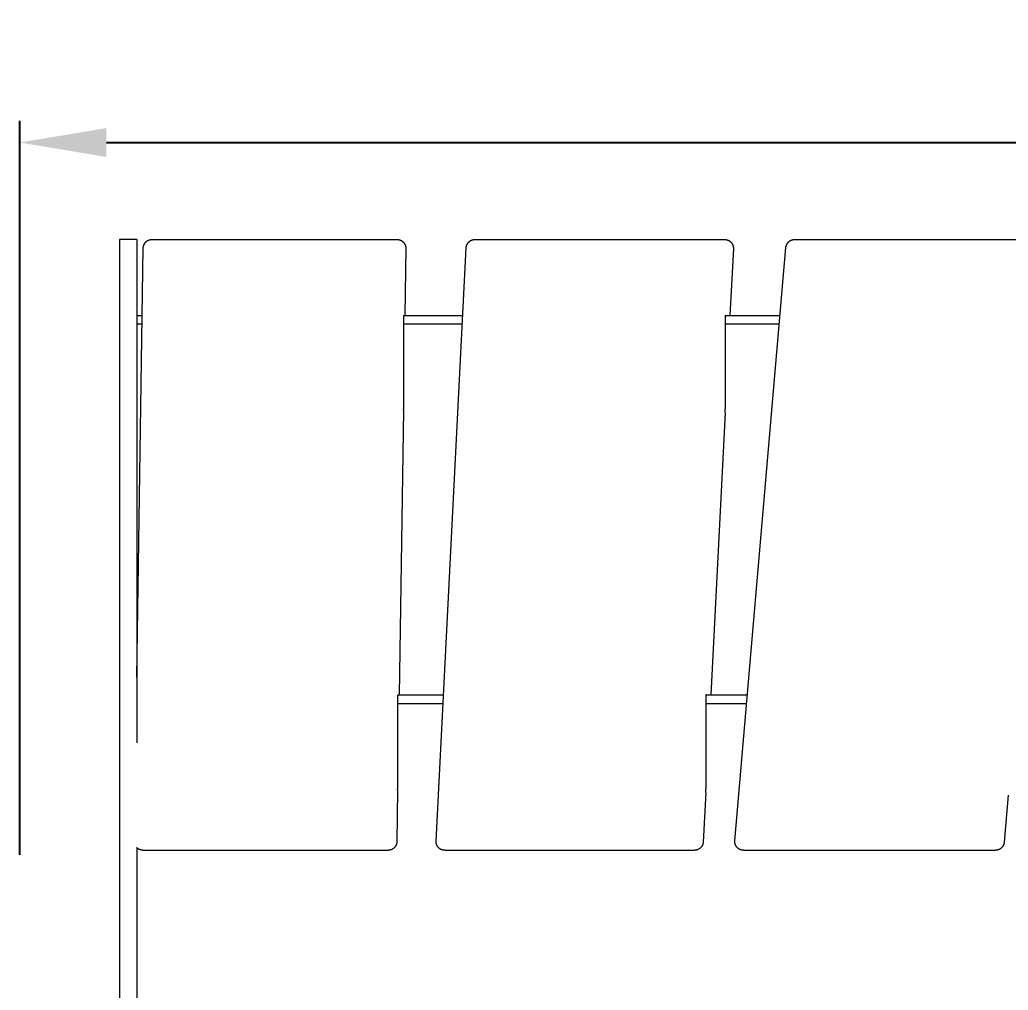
# Model space of a CAD drawing. Header units: millimetres. Extents: x -507 to 4570, y -12 to 3479.
# Drawn here: x 2735.3 to 3191.6, y 3031.3 to 3479.3 of the extents above; entities that cross this region are included whole.
import ezdxf

# ---------------------------------------------------------------- set-up
doc = ezdxf.new("R2010")
doc.units = ezdxf.units.MM
doc.layers.add('ZANO_R', color=7, linetype='Continuous', lineweight=0)
doc.layers.add('ZANO_W', color=1, linetype='Continuous', lineweight=0)
doc.styles.add('Arial', font='arial.ttf')
doc.styles.get("Standard").update_dxf_attribs({"font": 'ARIALUNI.TTF'})
doc.dimstyles.new('pl i ang', dxfattribs={"dimtxt": 50, "dimasz": 50, "dimexe": 1.25, "dimexo": 0.625, "dimgap": 10, "dimtad": 1, "dimtoh": 1, "dimtxsty": 'Standard', "dimcen": 2.5, "dimclrd": 1, "dimclre": 1, "dimclrt": 1, "dimadec": 0, "dimazin": 0, "dimtfac": 1, "dimtmove": 0, "dimatfit": 3, "dimfxl": 1, "dimarcsym": 1})

# ---------------------------------------------------------------- blocks, each defined once
blk = doc.blocks.new('*D456')
at = {"layer": 'ZANO_W', "color": 1, "lineweight": -2}
for p, q in [((2735.29, 3093.87), (2735.29, 3432.59)), ((4342.38, 3384.28), (4342.38, 3432.59)), ((2775.29, 3422.59), (4302.38, 3422.59))]:
    blk.add_line(p, q, dxfattribs=at)
at = {"layer": 'ZANO_W', "color": 1}
for points in [[(2775.29, 3429.25), (2775.29, 3415.92), (2735.29, 3422.59)], [(4302.38, 3415.92), (4302.38, 3429.25), (4342.38, 3422.59)]]:
    blk.add_solid(points, dxfattribs=at)
at = {"layer": 'ZANO_W', "color": 1, "insert": (3538.83, 3453.01), "char_height": 40, "attachment_point": 5, "style": 'Arial'}
blk.add_mtext('1607', dxfattribs=at)

msp = doc.modelspace()

# ---------------------------------------------------------------- linework, layer by layer
at = {"layer": 'ZANO_R'}
for p, q in [((2789.29, 3377.82), (2781.29, 3377.82)), ((2781.29, 3377.82), (2781.29, 3375.19)), ((2789.29, 3377.82), (2789.29, 3375.19)), ((2793.95, 3377.08), (2794.07, 3377.15)), ((2794.07, 3377.15), (2794.18, 3377.23)), ((2794.18, 3377.23), (2794.3, 3377.3)), ((2794.3, 3377.3), (2794.42, 3377.37)), ((2794.42, 3377.37), (2794.55, 3377.43)), ((2794.55, 3377.43), (2794.67, 3377.49)), ((2794.67, 3377.49), (2794.8, 3377.54)), ((2794.8, 3377.54), (2794.93, 3377.59)), ((2794.93, 3377.59), (2795.06, 3377.63)), ((2795.06, 3377.63), (2795.19, 3377.67)), ((2795.19, 3377.67), (2795.33, 3377.71)), ((2795.33, 3377.71), (2795.46, 3377.74)), ((2795.46, 3377.74), (2795.6, 3377.77)), ((2795.6, 3377.77), (2795.73, 3377.79)), ((2795.73, 3377.79), (2795.87, 3377.8)), ((2795.87, 3377.8), (2796.01, 3377.82)), ((2796.01, 3377.82), (2796.15, 3377.82)), ((2796.15, 3377.82), (2796.28, 3377.82)), ((2796.28, 3377.82), (2908.19, 3377.82)), ((2908.19, 3377.82), (2909.51, 3377.82)), ((2909.51, 3377.82), (2909.65, 3377.82)), ((2909.65, 3377.82), (2909.79, 3377.82)), ((2909.79, 3377.82), (2909.93, 3377.8)), ((2909.93, 3377.8), (2910.06, 3377.79)), ((2910.06, 3377.79), (2910.2, 3377.77)), ((2910.2, 3377.77), (2910.34, 3377.74)), ((2910.34, 3377.74), (2910.47, 3377.71)), ((2910.47, 3377.71), (2910.6, 3377.67)), ((2910.6, 3377.67), (2910.74, 3377.63)), ((2910.74, 3377.63), (2910.87, 3377.59)), ((2910.87, 3377.59), (2911, 3377.54)), ((2911, 3377.54), (2911.12, 3377.49)), ((2911.12, 3377.49), (2911.25, 3377.43)), ((2911.25, 3377.43), (2911.37, 3377.37)), ((2911.37, 3377.37), (2911.49, 3377.3)), ((2911.49, 3377.3), (2911.61, 3377.23)), ((2911.61, 3377.23), (2911.73, 3377.16)), ((2911.73, 3377.16), (2911.84, 3377.08)), ((2943.07, 3377.08), (2943.18, 3377.15)), ((2943.18, 3377.15), (2943.3, 3377.23)), ((2943.3, 3377.23), (2943.42, 3377.3)), ((2943.42, 3377.3), (2943.54, 3377.37)), ((2943.54, 3377.37), (2943.66, 3377.43)), ((2943.66, 3377.43), (2943.79, 3377.49)), ((2943.79, 3377.49), (2943.91, 3377.54)), ((2943.91, 3377.54), (2944.04, 3377.59)), ((2944.04, 3377.59), (2944.17, 3377.63)), ((2944.17, 3377.63), (2944.31, 3377.67)), ((2944.31, 3377.67), (2944.44, 3377.71)), ((2944.44, 3377.71), (2944.57, 3377.74)), ((2944.57, 3377.74), (2944.71, 3377.77)), ((2944.71, 3377.77), (2944.85, 3377.79)), ((2944.85, 3377.79), (2944.98, 3377.8)), ((2944.98, 3377.8), (2945.12, 3377.82)), ((2945.12, 3377.82), (2945.26, 3377.82)), ((2945.26, 3377.82), (2945.4, 3377.82)), ((2945.4, 3377.82), (3056.3, 3377.82)), ((3056.3, 3377.82), (3060.76, 3377.82)), ((3060.76, 3377.82), (3060.9, 3377.82)), ((3060.9, 3377.82), (3061.04, 3377.82)), ((3061.04, 3377.82), (3061.17, 3377.8)), ((3061.17, 3377.8), (3061.31, 3377.79)), ((3061.31, 3377.79), (3061.45, 3377.77)), ((3061.45, 3377.77), (3061.58, 3377.74)), ((3061.58, 3377.74), (3061.72, 3377.71)), ((3061.72, 3377.71), (3061.85, 3377.67)), ((3061.85, 3377.67), (3061.98, 3377.63)), ((3061.98, 3377.63), (3062.11, 3377.59)), ((3062.11, 3377.59), (3062.24, 3377.54)), ((3062.24, 3377.54), (3062.37, 3377.49)), ((3062.37, 3377.49), (3062.49, 3377.43)), ((3062.49, 3377.43), (3062.62, 3377.37)), ((3062.62, 3377.37), (3062.74, 3377.3)), ((3062.74, 3377.3), (3062.86, 3377.23)), ((3062.86, 3377.23), (3062.97, 3377.16)), ((3062.97, 3377.16), (3063.09, 3377.08)), ((3090.66, 3377.08), (3090.78, 3377.16)), ((3090.78, 3377.16), (3090.89, 3377.23)), ((3090.89, 3377.23), (3091.01, 3377.3)), ((3091.01, 3377.3), (3091.13, 3377.37)), ((3091.13, 3377.37), (3091.26, 3377.43)), ((3091.26, 3377.43), (3091.38, 3377.49)), ((3091.38, 3377.49), (3091.51, 3377.54)), ((3091.51, 3377.54), (3091.64, 3377.59)), ((3091.64, 3377.59), (3091.77, 3377.63)), ((3091.77, 3377.63), (3091.9, 3377.67)), ((3091.9, 3377.67), (3092.04, 3377.71)), ((3092.04, 3377.71), (3092.17, 3377.74)), ((3092.17, 3377.74), (3092.31, 3377.77)), ((3092.31, 3377.77), (3092.44, 3377.79)), ((3092.44, 3377.79), (3092.58, 3377.8)), ((3092.58, 3377.8), (3092.72, 3377.82)), ((3092.72, 3377.82), (3092.86, 3377.82)), ((3092.86, 3377.82), (3092.99, 3377.82)), ((3092.99, 3377.82), (3201.82, 3377.82)), ((2781.29, 3375.19), (2781.29, 2981.82)), ((2789.29, 3375.19), (2789.29, 3145.43)), ((2789.29, 3175.85), (2792.28, 3373.89)), ((2792.28, 3373.89), (2792.29, 3374.02)), ((2792.29, 3374.02), (2792.3, 3374.16)), ((2792.3, 3374.16), (2792.31, 3374.3)), ((2792.31, 3374.3), (2792.33, 3374.44)), ((2792.33, 3374.44), (2792.35, 3374.57)), ((2792.35, 3374.57), (2792.38, 3374.71)), ((2792.38, 3374.71), (2792.42, 3374.84)), ((2792.42, 3374.84), (2792.45, 3374.98)), ((2792.45, 3374.98), (2792.49, 3375.11)), ((2792.49, 3375.11), (2792.54, 3375.24)), ((2792.54, 3375.24), (2792.59, 3375.37)), ((2792.59, 3375.37), (2792.65, 3375.49)), ((2792.65, 3375.49), (2792.71, 3375.62)), ((2792.71, 3375.62), (2792.77, 3375.74)), ((2792.77, 3375.74), (2792.84, 3375.86)), ((2792.84, 3375.86), (2792.91, 3375.98)), ((2792.91, 3375.98), (2792.99, 3376.09)), ((2792.99, 3376.09), (2793.07, 3376.21)), ((2793.07, 3376.21), (2793.15, 3376.31)), ((2793.15, 3376.31), (2793.24, 3376.42)), ((2793.24, 3376.42), (2793.33, 3376.53)), ((2793.33, 3376.53), (2793.43, 3376.63)), ((2793.43, 3376.63), (2793.53, 3376.72)), ((2793.53, 3376.72), (2793.63, 3376.82)), ((2793.63, 3376.82), (2793.73, 3376.91)), ((2793.73, 3376.91), (2793.84, 3376.99)), ((2793.84, 3376.99), (2793.95, 3377.08)), ((2911.84, 3377.08), (2911.95, 3377)), ((2911.95, 3377), (2912.06, 3376.91)), ((2912.06, 3376.91), (2912.16, 3376.82)), ((2912.16, 3376.82), (2912.27, 3376.73)), ((2912.27, 3376.73), (2912.36, 3376.63)), ((2912.36, 3376.63), (2912.46, 3376.53)), ((2912.46, 3376.53), (2912.55, 3376.43)), ((2912.55, 3376.43), (2912.64, 3376.32)), ((2912.64, 3376.32), (2912.72, 3376.21)), ((2912.72, 3376.21), (2912.8, 3376.1)), ((2912.8, 3376.1), (2912.88, 3375.99)), ((2912.88, 3375.99), (2912.95, 3375.87)), ((2912.95, 3375.87), (2913.02, 3375.75)), ((2913.02, 3375.75), (2913.09, 3375.63)), ((2913.51, 3373.76), (2913.05, 3342.82)), ((2913.09, 3375.63), (2913.15, 3375.5)), ((2913.15, 3375.5), (2913.2, 3375.38)), ((2913.2, 3375.38), (2913.25, 3375.25)), ((2913.25, 3375.25), (2913.3, 3375.12)), ((2913.3, 3375.12), (2913.34, 3374.99)), ((2913.34, 3374.99), (2913.38, 3374.86)), ((2913.38, 3374.86), (2913.41, 3374.72)), ((2913.41, 3374.72), (2913.44, 3374.59)), ((2913.44, 3374.59), (2913.47, 3374.45)), ((2913.47, 3374.45), (2913.48, 3374.31)), ((2913.48, 3374.31), (2913.5, 3374.18)), ((2913.5, 3374.18), (2913.51, 3374.04)), ((2913.51, 3374.04), (2913.51, 3373.9)), ((2913.51, 3373.9), (2913.51, 3373.76)), ((2927.47, 3100.12), (2941.4, 3374.03)), ((2941.4, 3374.03), (2941.41, 3374.17)), ((2941.41, 3374.17), (2941.43, 3374.3)), ((2941.43, 3374.3), (2941.44, 3374.44)), ((2941.44, 3374.44), (2941.47, 3374.58)), ((2941.47, 3374.58), (2941.5, 3374.71)), ((2941.5, 3374.71), (2941.53, 3374.85)), ((2941.53, 3374.85), (2941.57, 3374.98)), ((2941.57, 3374.98), (2941.61, 3375.11)), ((2941.61, 3375.11), (2941.66, 3375.24)), ((2941.66, 3375.24), (2941.71, 3375.37)), ((2941.71, 3375.37), (2941.76, 3375.5)), ((2941.76, 3375.5), (2941.82, 3375.62)), ((2941.82, 3375.62), (2941.89, 3375.74)), ((2941.89, 3375.74), (2941.96, 3375.86)), ((2941.96, 3375.86), (2942.03, 3375.98)), ((2942.03, 3375.98), (2942.1, 3376.1)), ((2942.1, 3376.1), (2942.18, 3376.21)), ((2942.18, 3376.21), (2942.27, 3376.32)), ((2942.27, 3376.32), (2942.36, 3376.42)), ((2942.36, 3376.42), (2942.45, 3376.53)), ((2942.45, 3376.53), (2942.54, 3376.63)), ((2942.54, 3376.63), (2942.64, 3376.72)), ((2942.64, 3376.72), (2942.74, 3376.82)), ((2942.74, 3376.82), (2942.85, 3376.91)), ((2942.85, 3376.91), (2942.96, 3376.99)), ((2942.96, 3376.99), (2943.07, 3377.08)), ((3063.09, 3377.08), (3063.2, 3377)), ((3064.75, 3373.62), (3063.19, 3342.82)), ((3063.2, 3377), (3063.31, 3376.91)), ((3063.31, 3376.91), (3063.41, 3376.82)), ((3063.41, 3376.82), (3063.51, 3376.73)), ((3063.51, 3376.73), (3063.61, 3376.63)), ((3063.61, 3376.63), (3063.71, 3376.53)), ((3063.71, 3376.53), (3063.8, 3376.43)), ((3063.8, 3376.43), (3063.89, 3376.32)), ((3063.89, 3376.32), (3063.97, 3376.21)), ((3063.97, 3376.21), (3064.05, 3376.1)), ((3064.05, 3376.1), (3064.13, 3375.98)), ((3064.13, 3375.98), (3064.2, 3375.87)), ((3064.2, 3375.87), (3064.27, 3375.75)), ((3064.27, 3375.75), (3064.33, 3375.62)), ((3064.33, 3375.62), (3064.39, 3375.5)), ((3064.39, 3375.5), (3064.45, 3375.37)), ((3064.45, 3375.37), (3064.5, 3375.25)), ((3064.5, 3375.25), (3064.55, 3375.12)), ((3064.55, 3375.12), (3064.59, 3374.98)), ((3064.59, 3374.98), (3064.63, 3374.85)), ((3064.63, 3374.85), (3064.66, 3374.72)), ((3064.66, 3374.72), (3064.69, 3374.58)), ((3064.69, 3374.58), (3064.71, 3374.45)), ((3064.71, 3374.45), (3064.73, 3374.31)), ((3064.73, 3374.31), (3064.74, 3374.17)), ((3064.74, 3374.17), (3064.75, 3374.04)), ((3064.75, 3374.04), (3064.76, 3373.9)), ((3064.76, 3373.76), (3064.75, 3373.62)), ((3064.76, 3373.9), (3064.76, 3373.76)), ((3065.43, 3100.26), (3089.01, 3374.17)), ((3089.01, 3374.17), (3089.02, 3374.31)), ((3089.02, 3374.31), (3089.04, 3374.44)), ((3089.04, 3374.44), (3089.07, 3374.58)), ((3089.07, 3374.58), (3089.09, 3374.71)), ((3089.09, 3374.71), (3089.13, 3374.85)), ((3089.13, 3374.85), (3089.16, 3374.98)), ((3089.16, 3374.98), (3089.21, 3375.11)), ((3089.21, 3375.11), (3089.25, 3375.24)), ((3089.25, 3375.24), (3089.3, 3375.37)), ((3089.3, 3375.37), (3089.36, 3375.5)), ((3089.36, 3375.5), (3089.42, 3375.62)), ((3089.42, 3375.62), (3089.48, 3375.74)), ((3089.48, 3375.74), (3089.55, 3375.86)), ((3089.55, 3375.86), (3089.62, 3375.98)), ((3089.62, 3375.98), (3089.7, 3376.1)), ((3089.7, 3376.1), (3089.78, 3376.21)), ((3089.78, 3376.21), (3089.87, 3376.32)), ((3089.87, 3376.32), (3089.95, 3376.42)), ((3089.95, 3376.42), (3090.05, 3376.53)), ((3090.05, 3376.53), (3090.14, 3376.63)), ((3090.14, 3376.63), (3090.24, 3376.72)), ((3090.24, 3376.72), (3090.34, 3376.82)), ((3090.34, 3376.82), (3090.45, 3376.91)), ((3090.45, 3376.91), (3090.55, 3376.99)), ((3090.55, 3376.99), (3090.66, 3377.08)), ((2789.29, 3342.82), (2791.81, 3342.82)), ((2912.39, 3342.82), (2939.82, 3342.82)), ((2912.39, 3342.82), (2912.39, 3299.57)), ((3060.94, 3342.82), (3086.31, 3342.82)), ((3060.94, 3342.82), (3060.94, 3299.57)), ((2791.75, 3338.82), (2789.29, 3338.82)), ((2939.61, 3338.82), (2912.39, 3338.82)), ((3085.97, 3338.82), (3060.94, 3338.82)), ((2912.38, 3299.05), (2912.39, 3299.57)), ((3060.93, 3298.7), (3060.94, 3299.57)), ((2912.38, 3299.05), (2910.39, 3167.59)), ((3060.9, 3297.83), (3054.28, 3167.59)), ((3060.9, 3297.83), (3060.93, 3298.7)), ((2909.74, 3167.59), (2909.74, 3124.34)), ((2910.06, 3167.59), (2930.9, 3167.59)), ((3052.27, 3167.59), (3052.03, 3167.59)), ((3052.03, 3167.59), (3052.03, 3124.34)), ((3052.27, 3167.59), (3071.22, 3167.59)), ((2909.74, 3163.59), (2930.7, 3163.59)), ((3052.03, 3163.59), (3070.88, 3163.59)), ((2909.73, 3123.82), (2909.37, 3099.86)), ((2909.73, 3123.82), (2909.74, 3124.34)), ((3051.99, 3122.6), (3050.82, 3099.71)), ((3051.99, 3122.6), (3052.02, 3123.47)), ((3052.02, 3123.47), (3052.03, 3124.34)), ((3191.65, 3121.41), (3189.77, 3099.57)), ((2909.2, 3098.77), (2909.16, 3098.64)), ((2909.24, 3098.9), (2909.2, 3098.77)), ((2909.27, 3099.03), (2909.24, 3098.9)), ((2909.3, 3099.17), (2909.27, 3099.03)), ((2909.32, 3099.31), (2909.3, 3099.17)), ((2909.34, 3099.44), (2909.32, 3099.31)), ((2909.35, 3099.58), (2909.34, 3099.44)), ((2909.36, 3099.72), (2909.35, 3099.58)), ((2909.37, 3099.86), (2909.36, 3099.72)), ((2927.47, 3099.98), (2927.47, 3100.12)), ((2927.47, 3099.84), (2927.47, 3099.98)), ((2927.47, 3099.71), (2927.47, 3099.84)), ((2927.48, 3099.57), (2927.47, 3099.71)), ((2927.5, 3099.43), (2927.48, 3099.57)), ((2927.51, 3099.29), (2927.5, 3099.43)), ((2927.54, 3099.16), (2927.51, 3099.29)), ((2927.57, 3099.02), (2927.54, 3099.16)), ((2927.6, 3098.89), (2927.57, 3099.02)), ((2927.64, 3098.76), (2927.6, 3098.89)), ((2927.68, 3098.63), (2927.64, 3098.76)), ((3050.66, 3098.76), (3050.62, 3098.63)), ((3050.7, 3098.9), (3050.66, 3098.76)), ((3050.73, 3099.03), (3050.7, 3098.9)), ((3050.76, 3099.17), (3050.73, 3099.03)), ((3050.78, 3099.3), (3050.76, 3099.17)), ((3050.8, 3099.44), (3050.78, 3099.3)), ((3050.81, 3099.58), (3050.8, 3099.44)), ((3050.82, 3099.71), (3050.81, 3099.58)), ((3065.41, 3099.98), (3065.42, 3100.12)), ((3065.41, 3099.85), (3065.41, 3099.98)), ((3065.42, 3099.71), (3065.41, 3099.85)), ((3065.42, 3100.12), (3065.43, 3100.26)), ((3065.43, 3099.57), (3065.42, 3099.71)), ((3065.44, 3099.43), (3065.43, 3099.57)), ((3065.46, 3099.3), (3065.44, 3099.43)), ((3065.48, 3099.16), (3065.46, 3099.3)), ((3065.51, 3099.03), (3065.48, 3099.16)), ((3065.54, 3098.89), (3065.51, 3099.03)), ((3065.58, 3098.76), (3065.54, 3098.89)), ((3065.62, 3098.63), (3065.58, 3098.76)), ((3189.61, 3098.76), (3189.57, 3098.63)), ((3189.65, 3098.89), (3189.61, 3098.76)), ((3189.68, 3099.03), (3189.65, 3098.89)), ((3189.71, 3099.16), (3189.68, 3099.03)), ((3189.74, 3099.3), (3189.71, 3099.16)), ((3189.76, 3099.44), (3189.74, 3099.3)), ((3189.77, 3099.57), (3189.76, 3099.44)), ((2789.29, 3097.11), (2789.29, 2981.82)), ((2789.39, 3097.01), (2789.29, 3097.11)), ((2789.49, 3096.92), (2789.39, 3097.01)), ((2789.59, 3096.83), (2789.49, 3096.92)), ((2789.7, 3096.75), (2789.59, 3096.83)), ((2789.81, 3096.66), (2789.7, 3096.75)), ((2789.92, 3096.59), (2789.81, 3096.66)), ((2790.04, 3096.51), (2789.92, 3096.59)), ((2790.16, 3096.44), (2790.04, 3096.51)), ((2790.28, 3096.37), (2790.16, 3096.44)), ((2790.4, 3096.31), (2790.28, 3096.37)), ((2790.53, 3096.25), (2790.4, 3096.31)), ((2790.66, 3096.2), (2790.53, 3096.25)), ((2790.79, 3096.15), (2790.66, 3096.2)), ((2790.92, 3096.11), (2790.79, 3096.15)), ((2791.05, 3096.07), (2790.92, 3096.11)), ((2791.18, 3096.03), (2791.05, 3096.07)), ((2791.32, 3096), (2791.18, 3096.03)), ((2791.45, 3095.98), (2791.32, 3096)), ((2791.59, 3095.96), (2791.45, 3095.98)), ((2791.73, 3095.94), (2791.59, 3095.96)), ((2791.86, 3095.93), (2791.73, 3095.94)), ((2792, 3095.92), (2791.86, 3095.93)), ((2792.14, 3095.92), (2792, 3095.92)), ((2792.14, 3095.92), (2904.04, 3095.92)), ((2904.04, 3095.92), (2905.37, 3095.92)), ((2905.51, 3095.92), (2905.37, 3095.92)), ((2905.65, 3095.93), (2905.51, 3095.92)), ((2905.78, 3095.94), (2905.65, 3095.93)), ((2905.92, 3095.96), (2905.78, 3095.94)), ((2906.06, 3095.98), (2905.92, 3095.96)), ((2906.19, 3096), (2906.06, 3095.98)), ((2906.33, 3096.03), (2906.19, 3096)), ((2906.46, 3096.07), (2906.33, 3096.03)), ((2906.59, 3096.11), (2906.46, 3096.07)), ((2906.72, 3096.15), (2906.59, 3096.11)), ((2906.85, 3096.2), (2906.72, 3096.15)), ((2906.98, 3096.26), (2906.85, 3096.2)), ((2907.11, 3096.31), (2906.98, 3096.26)), ((2907.23, 3096.38), (2907.11, 3096.31)), ((2907.35, 3096.44), (2907.23, 3096.38)), ((2907.47, 3096.51), (2907.35, 3096.44)), ((2907.59, 3096.59), (2907.47, 3096.51)), ((2907.7, 3096.67), (2907.59, 3096.59)), ((2907.81, 3096.75), (2907.7, 3096.67)), ((2907.92, 3096.84), (2907.81, 3096.75)), ((2908.02, 3096.93), (2907.92, 3096.84)), ((2908.13, 3097.02), (2908.02, 3096.93)), ((2908.22, 3097.12), (2908.13, 3097.02)), ((2908.32, 3097.22), (2908.22, 3097.12)), ((2908.41, 3097.32), (2908.32, 3097.22)), ((2908.5, 3097.43), (2908.41, 3097.32)), ((2908.58, 3097.54), (2908.5, 3097.43)), ((2908.66, 3097.65), (2908.58, 3097.54)), ((2908.74, 3097.76), (2908.66, 3097.65)), ((2908.81, 3097.88), (2908.74, 3097.76)), ((2908.88, 3098), (2908.81, 3097.88)), ((2908.95, 3098.12), (2908.88, 3098)), ((2909.01, 3098.25), (2908.95, 3098.12)), ((2909.06, 3098.38), (2909.01, 3098.25)), ((2909.11, 3098.5), (2909.06, 3098.38)), ((2909.16, 3098.64), (2909.11, 3098.5)), ((2927.73, 3098.5), (2927.68, 3098.63)), ((2927.78, 3098.37), (2927.73, 3098.5)), ((2927.83, 3098.24), (2927.78, 3098.37)), ((2927.89, 3098.12), (2927.83, 3098.24)), ((2927.96, 3098), (2927.89, 3098.12)), ((2928.03, 3097.88), (2927.96, 3098)), ((2928.1, 3097.76), (2928.03, 3097.88)), ((2928.18, 3097.64), (2928.1, 3097.76)), ((2928.26, 3097.53), (2928.18, 3097.64)), ((2928.34, 3097.42), (2928.26, 3097.53)), ((2928.43, 3097.32), (2928.34, 3097.42)), ((2928.52, 3097.21), (2928.43, 3097.32)), ((2928.61, 3097.11), (2928.52, 3097.21)), ((2928.71, 3097.02), (2928.61, 3097.11)), ((2928.81, 3096.92), (2928.71, 3097.02)), ((2928.92, 3096.83), (2928.81, 3096.92)), ((2929.03, 3096.75), (2928.92, 3096.83)), ((2929.14, 3096.66), (2929.03, 3096.75)), ((2929.25, 3096.59), (2929.14, 3096.66)), ((2929.37, 3096.51), (2929.25, 3096.59)), ((2929.49, 3096.44), (2929.37, 3096.51)), ((2929.61, 3096.37), (2929.49, 3096.44)), ((2929.73, 3096.31), (2929.61, 3096.37)), ((2929.86, 3096.25), (2929.73, 3096.31)), ((2929.98, 3096.2), (2929.86, 3096.25)), ((2930.11, 3096.15), (2929.98, 3096.2)), ((2930.24, 3096.11), (2930.11, 3096.15)), ((2930.38, 3096.07), (2930.24, 3096.11)), ((2930.51, 3096.03), (2930.38, 3096.07)), ((2930.64, 3096), (2930.51, 3096.03)), ((2930.78, 3095.98), (2930.64, 3096)), ((2930.92, 3095.96), (2930.78, 3095.98)), ((2931.05, 3095.94), (2930.92, 3095.96)), ((2931.19, 3095.93), (2931.05, 3095.94)), ((2931.33, 3095.92), (2931.19, 3095.93)), ((2931.47, 3095.92), (2931.33, 3095.92)), ((2931.47, 3095.92), (3042.37, 3095.92)), ((3042.37, 3095.92), (3046.83, 3095.92)), ((3046.97, 3095.92), (3046.83, 3095.92)), ((3047.1, 3095.93), (3046.97, 3095.92)), ((3047.24, 3095.94), (3047.1, 3095.93)), ((3047.38, 3095.96), (3047.24, 3095.94)), ((3047.52, 3095.98), (3047.38, 3095.96)), ((3047.65, 3096), (3047.52, 3095.98)), ((3047.79, 3096.03), (3047.65, 3096)), ((3047.92, 3096.07), (3047.79, 3096.03)), ((3048.05, 3096.11), (3047.92, 3096.07)), ((3048.18, 3096.15), (3048.05, 3096.11)), ((3048.31, 3096.2), (3048.18, 3096.15)), ((3048.44, 3096.26), (3048.31, 3096.2)), ((3048.56, 3096.31), (3048.44, 3096.26)), ((3048.69, 3096.38), (3048.56, 3096.31)), ((3048.81, 3096.44), (3048.69, 3096.38)), ((3048.93, 3096.51), (3048.81, 3096.44)), ((3049.04, 3096.59), (3048.93, 3096.51)), ((3049.16, 3096.67), (3049.04, 3096.59)), ((3049.27, 3096.75), (3049.16, 3096.67)), ((3049.38, 3096.83), (3049.27, 3096.75)), ((3049.48, 3096.92), (3049.38, 3096.83)), ((3049.58, 3097.02), (3049.48, 3096.92)), ((3049.68, 3097.11), (3049.58, 3097.02)), ((3049.78, 3097.21), (3049.68, 3097.11)), ((3049.87, 3097.32), (3049.78, 3097.21)), ((3049.96, 3097.42), (3049.87, 3097.32)), ((3050.04, 3097.53), (3049.96, 3097.42)), ((3050.12, 3097.65), (3050.04, 3097.53)), ((3050.2, 3097.76), (3050.12, 3097.65)), ((3050.27, 3097.88), (3050.2, 3097.76)), ((3050.34, 3098), (3050.27, 3097.88)), ((3050.4, 3098.12), (3050.34, 3098)), ((3050.46, 3098.25), (3050.4, 3098.12)), ((3050.52, 3098.37), (3050.46, 3098.25)), ((3050.57, 3098.5), (3050.52, 3098.37)), ((3050.62, 3098.63), (3050.57, 3098.5)), ((3065.67, 3098.5), (3065.62, 3098.63)), ((3065.72, 3098.37), (3065.67, 3098.5)), ((3065.78, 3098.24), (3065.72, 3098.37)), ((3065.84, 3098.12), (3065.78, 3098.24)), ((3065.9, 3098), (3065.84, 3098.12)), ((3065.97, 3097.88), (3065.9, 3098)), ((3066.04, 3097.76), (3065.97, 3097.88)), ((3066.12, 3097.64), (3066.04, 3097.76)), ((3066.2, 3097.53), (3066.12, 3097.64)), ((3066.28, 3097.42), (3066.2, 3097.53)), ((3066.37, 3097.32), (3066.28, 3097.42)), ((3066.46, 3097.21), (3066.37, 3097.32)), ((3066.56, 3097.11), (3066.46, 3097.21)), ((3066.66, 3097.02), (3066.56, 3097.11)), ((3066.76, 3096.92), (3066.66, 3097.02)), ((3066.86, 3096.83), (3066.76, 3096.92)), ((3066.97, 3096.75), (3066.86, 3096.83)), ((3067.08, 3096.66), (3066.97, 3096.75)), ((3067.2, 3096.59), (3067.08, 3096.66)), ((3067.31, 3096.51), (3067.2, 3096.59)), ((3067.43, 3096.44), (3067.31, 3096.51)), ((3067.55, 3096.38), (3067.43, 3096.44)), ((3067.68, 3096.31), (3067.55, 3096.38)), ((3067.8, 3096.26), (3067.68, 3096.31)), ((3067.93, 3096.2), (3067.8, 3096.26)), ((3068.06, 3096.15), (3067.93, 3096.2)), ((3068.19, 3096.11), (3068.06, 3096.15)), ((3068.32, 3096.07), (3068.19, 3096.11)), ((3068.45, 3096.03), (3068.32, 3096.07)), ((3068.59, 3096), (3068.45, 3096.03)), ((3068.72, 3095.98), (3068.59, 3096)), ((3068.86, 3095.96), (3068.72, 3095.98)), ((3069, 3095.94), (3068.86, 3095.96)), ((3069.14, 3095.93), (3069, 3095.94)), ((3069.27, 3095.92), (3069.14, 3095.93)), ((3069.41, 3095.92), (3069.27, 3095.92)), ((3069.41, 3095.92), (3178.23, 3095.92)), ((3178.23, 3095.92), (3185.78, 3095.92)), ((3185.92, 3095.92), (3185.78, 3095.92)), ((3186.06, 3095.93), (3185.92, 3095.92)), ((3186.2, 3095.94), (3186.06, 3095.93)), ((3186.34, 3095.96), (3186.2, 3095.94)), ((3186.47, 3095.98), (3186.34, 3095.96)), ((3186.61, 3096), (3186.47, 3095.98)), ((3186.74, 3096.03), (3186.61, 3096)), ((3186.88, 3096.07), (3186.74, 3096.03)), ((3187.01, 3096.11), (3186.88, 3096.07)), ((3187.14, 3096.15), (3187.01, 3096.11)), ((3187.27, 3096.2), (3187.14, 3096.15)), ((3187.4, 3096.26), (3187.27, 3096.2)), ((3187.52, 3096.31), (3187.4, 3096.26)), ((3187.64, 3096.38), (3187.52, 3096.31)), ((3187.77, 3096.44), (3187.64, 3096.38)), ((3187.88, 3096.51), (3187.77, 3096.44)), ((3188, 3096.59), (3187.88, 3096.51)), ((3188.11, 3096.67), (3188, 3096.59)), ((3188.22, 3096.75), (3188.11, 3096.67)), ((3188.33, 3096.83), (3188.22, 3096.75)), ((3188.44, 3096.92), (3188.33, 3096.83)), ((3188.54, 3097.02), (3188.44, 3096.92)), ((3188.64, 3097.11), (3188.54, 3097.02)), ((3188.73, 3097.21), (3188.64, 3097.11)), ((3188.82, 3097.32), (3188.73, 3097.21)), ((3188.91, 3097.42), (3188.82, 3097.32)), ((3189, 3097.53), (3188.91, 3097.42)), ((3189.08, 3097.65), (3189, 3097.53)), ((3189.15, 3097.76), (3189.08, 3097.65)), ((3189.23, 3097.88), (3189.15, 3097.76)), ((3189.29, 3098), (3189.23, 3097.88)), ((3189.36, 3098.12), (3189.29, 3098)), ((3189.42, 3098.25), (3189.36, 3098.12)), ((3189.47, 3098.37), (3189.42, 3098.25)), ((3189.53, 3098.5), (3189.47, 3098.37)), ((3189.57, 3098.63), (3189.53, 3098.5))]:
    msp.add_line(p, q, dxfattribs=at)

# ---------------------------------------------------------------- dimensions: what is measured, and where the dimension line sits
at = {"layer": 'ZANO_W'}
dim = msp.add_linear_dim(base=(4342.38, 3422.59), p1=(2735.29, 3083.87), p2=(4342.38, 3374.28), dimstyle='pl i ang', override={"dimtxt": 40, "dimasz": 40, "dimexe": 10, "dimexo": 10, "dimtoh": 0, "dimdec": 0, "dimtxsty": 'Arial', "dimtdec": 0, "dimtmove": 1}, dxfattribs=at)
dim.commit()
dim.dimension.update_dxf_attribs({"geometry": '*D456', "text_midpoint": (3538.83, 3453.01)})

doc.saveas('drawing.dxf')
